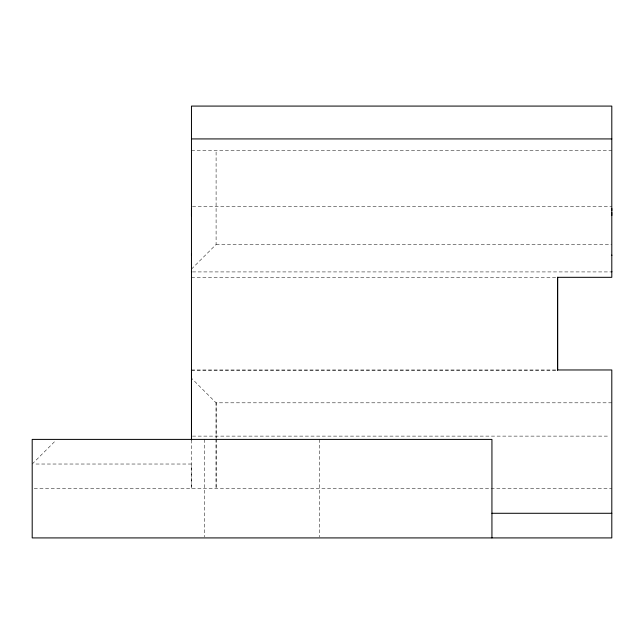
<?xml version="1.0" encoding="UTF-8"?>
<svg xmlns="http://www.w3.org/2000/svg" width="644" height="644" viewBox="0 0 644 644"><rect width="100%" height="100%" fill="white"/><g stroke="black" fill="none" stroke-linecap="round" stroke-linejoin="round"><path stroke-width="0.48" stroke-dasharray="3.22 2.42" d="M191.469 439.941L191.469 488.659L191.461 464.026L34.204 464.026M191.469 269.112L216.094 244.478L216.094 150.422M32.2 464.026L56.125 440.102M191.469 150.422L611.8 150.422M192.476 206.241L611.8 206.241M216.094 244.478L611.8 244.478M192.476 271.921L611.8 271.921M191.469 277.322L556.609 277.322M191.469 369.97L556.609 369.97M191.469 370.437L557.495 370.437M611.8 402.814L216.094 402.814L191.469 378.181M192.476 436.117L609.788 436.117M34.204 488.659L611.8 488.659M319.537 439.401L319.537 536.911M204.599 439.401L204.599 536.911M216.102 438.749L216.094 488.659L216.094 438.749M216.11 402.814L216.102 437.751L216.094 402.814"/><path stroke-width="0.97" d="M191.469 439.941L191.469 369.97M191.469 271.921L191.469 271.51M191.469 255.499L191.469 253.535M191.469 215.547L191.469 208.479M611.8 271.921L611.8 271.51M611.8 255.499L611.8 255.064M611.8 215.547L611.8 212.423M611.8 210.644L611.8 208.479M191.469 138.927L611.8 138.927M557.495 277.322L611.8 277.322L611.8 106.083L191.469 106.083L191.469 439.401M557.495 369.97L611.8 369.97L611.8 537.917L32.2 537.917L32.2 439.401L491.936 439.401L491.936 537.917M491.936 513.284L611.8 513.284M191.469 213.671L191.469 215.861M557.615 277.322L557.615 369.97L557.615 277.322"/></g></svg>
